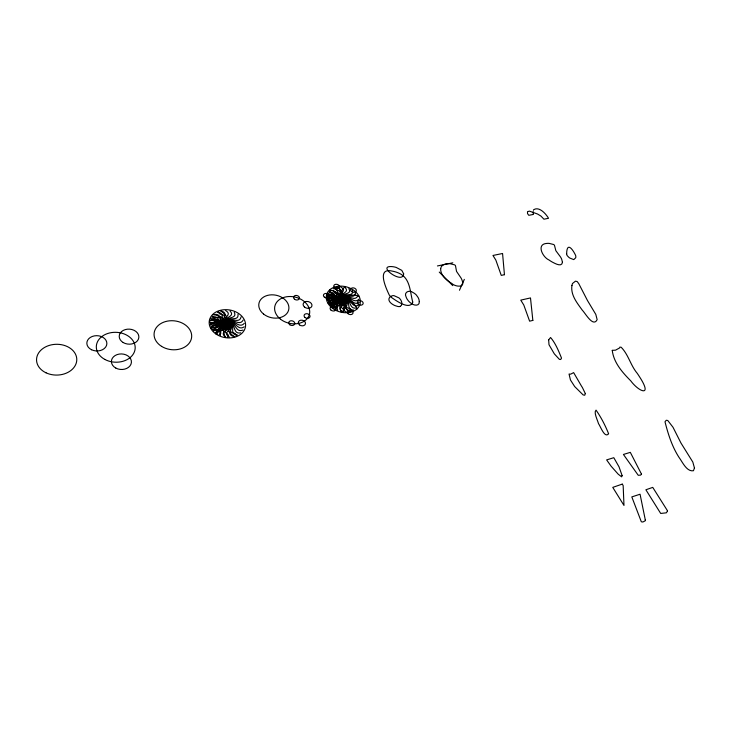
<?xml version="1.0" encoding="UTF-8"?>
<svg xmlns="http://www.w3.org/2000/svg" width="731" height="731" viewBox="0 0 731 731"><rect width="100%" height="100%" fill="white"/><g stroke="black" fill="none" stroke-linecap="round" stroke-linejoin="round"><path stroke-width="1.1" d="M533.228 211.679L533.255 212.767M352.488 290.509C354.005 298.211 341.761 291.568 343.058 298.23A14.099 10.472 16.5 0 0 343.342 299.308A14.236 10.627 15.2 0 1 343.625 300.386C344.904 307.102 332.541 300.432 334.04 308.263M238.014 314.248C239.028 322.462 226.418 315.408 227.222 322.526A14.867 11.349 10.3 0 0 227.442 323.669A15.049 11.504 8.6 0 1 227.661 324.811C228.428 331.993 215.691 324.902 216.678 333.254M355.522 293.021C354.371 300.578 344.52 291.715 343.415 298.257A14.127 10.508 16.6 0 0 343.342 299.308A14.209 10.59 15.1 0 1 343.268 300.368C342.126 306.947 332.185 298.029 330.979 305.686M459.461 290.234L464.331 279.37M241.066 316.907C239.412 324.884 229.223 315.646 227.606 322.545A14.894 11.394 10.3 0 0 227.442 323.669A15.022 11.458 8.6 0 1 227.268 324.792C225.605 331.737 215.316 322.444 213.598 330.531M357.733 295.982C354.297 302.735 346.969 292.546 343.771 298.349A14.154 10.554 16.6 0 0 343.342 299.308A14.181 10.545 15.1 0 1 342.912 300.267C339.668 306.097 332.285 295.854 328.776 302.68M243.195 320.032C239.302 327.186 231.645 316.523 227.981 322.645A14.922 11.44 10.2 0 0 227.442 323.669A14.985 11.413 8.7 0 1 226.893 324.692C223.174 330.851 215.453 320.123 211.487 327.342M358.976 299.171C353.795 304.772 348.888 293.798 344.1 298.504A14.181 10.59 16.5 0 0 343.342 299.308A14.154 10.508 15.2 0 1 342.583 300.112C337.759 304.827 332.824 293.816 327.579 299.454M244.273 323.422C238.644 329.425 233.527 317.784 228.319 322.81A14.958 11.486 10.1 0 0 227.442 323.669A14.949 11.367 8.8 0 1 226.555 324.527C221.301 329.562 216.157 317.875 210.464 323.915M399.921 306.499L401.447 305.357L401.803 302.798A10.115 7.474 18.4 0 0 401.228 300.843A9.265 6.853 18.4 0 0 398.98 297.901L393.927 295.626A4.724 3.481 18.4 0 0 392.401 295.726L390.656 296.448A7.109 5.254 18.5 0 0 389.586 297.398C387.403 300.039 390.491 303.21 392.794 304.471A11.961 8.799 18.6 0 0 395.06 305.622L397.426 306.371A5.3 3.92 18.7 0 0 399.939 306.545M359.168 302.378C352.726 306.691 350.25 295.251 344.374 298.723A14.209 10.636 16.4 0 0 343.342 299.308A14.127 10.462 15.3 0 1 342.309 299.893C336.406 303.374 333.939 291.916 327.461 296.229M244.2 326.83C237.292 331.536 234.889 319.246 228.593 323.038A14.985 11.532 9.9 0 0 227.442 323.669A14.922 11.321 9 0 1 226.281 324.299C219.958 328.091 217.573 315.774 210.61 320.489M437.44 265.947L452.818 262.804M341.295 299.482L337.777 300.386A7.465 5.583 15.8 0 0 337.028 300.77L333.409 303.063L329.654 302.716A10.892 8.105 15.3 0 1 328.283 302.168M225.221 323.86L221.356 324.847A7.886 6.049 9.3 0 0 220.524 325.258L216.44 327.716L212.419 327.378A11.513 8.763 8.8 0 1 210.994 326.803M334.771 300.34C331.755 299.902 333.327 304.352 330.348 303.904A7.036 5.254 15.1 0 1 329.325 303.913M242.994 330.046C235.117 333.354 235.821 320.808 228.794 323.303A15.022 11.568 9.7 0 0 227.442 323.669A14.885 11.285 9.2 0 1 226.08 324.034C219.053 326.538 219.784 313.992 211.908 317.3M358.272 305.394C350.962 308.363 351.145 296.749 344.575 298.979A14.236 10.663 16.3 0 0 343.342 299.308A14.099 10.435 15.4 0 1 342.108 299.646C335.538 301.876 335.757 290.262 328.429 293.232M328.767 300.45L328.466 300.468A2.074 1.553 15.1 0 0 327.78 300.633M217.737 326.163L215.682 326.008A6.378 4.861 8.8 0 1 214.567 325.734L213.306 325.286M210.08 320.315L212.027 320.416A24.397 18.832 8.4 0 1 222.315 322.874M334.506 301.601L332.587 301.446A6.031 4.496 15.3 0 1 331.527 301.181L330.321 300.752A3.829 2.869 15.1 0 0 328.767 300.441M326.958 296.064L328.767 296.165A23.063 17.389 15.3 0 1 338.526 298.531M218.459 322.124L217.847 322.097A21.528 16.621 8.8 0 0 217.244 322.069L216.029 322.106A4.496 3.445 8.8 0 0 214.978 322.316L211.36 323.203M334.88 297.809L334.314 297.773A20.367 15.333 15.6 0 0 333.738 297.745L332.623 297.773A4.258 3.18 15.4 0 0 331.664 297.974L328.365 298.787A3.171 2.357 15.1 0 1 327.287 298.138M240.709 332.843C232.129 334.606 236.387 322.444 228.904 323.595A15.049 11.595 9.5 0 0 227.442 323.669A14.858 11.267 9.4 0 1 225.98 323.732C218.487 324.902 222.809 312.795 214.247 314.549M356.353 308.007C348.422 309.588 351.666 298.266 344.694 299.253A14.254 10.691 16.1 0 0 343.342 299.308A14.081 10.408 15.6 0 1 341.989 299.363C335.026 300.368 338.316 289.092 330.403 290.655M332.048 294.895L339.952 297.974A49.534 37.848 14.9 0 1 342.757 299.262M333.245 288.681C341.532 288.654 334.807 298.796 341.962 299.089A14.063 10.389 15.8 0 0 343.342 299.308A14.273 10.709 15.9 0 1 344.721 299.536C351.885 299.847 345.206 310.072 353.539 310.045M217.472 312.429C227.03 312.749 217.801 323.038 225.97 323.44A14.839 11.248 9.6 0 0 227.442 323.669A15.068 11.605 9.3 0 1 228.904 323.897C237.082 324.317 227.889 334.707 237.511 335.017M342.026 298.815C334.46 296.905 345.608 289.613 336.763 287.429M223.905 322.27L215.663 319.045A12.582 9.64 8.6 0 0 210.528 318.762M350.012 311.342C341.075 309.158 352.205 301.748 344.657 299.801A14.273 10.718 15.7 0 0 343.342 299.308A14.053 10.389 16 0 1 342.026 298.824M221.356 311.086C230.795 313.654 218.012 320.946 226.062 323.157A14.83 11.248 9.8 0 0 227.442 323.669A15.077 11.605 9.1 0 1 228.812 324.18C236.881 326.41 224.079 333.839 233.609 336.424M340.71 286.991C348.897 291.285 335.163 294.959 342.181 298.586A14.053 10.389 16.1 0 0 343.342 299.308A14.273 10.709 15.5 0 1 344.502 300.03C351.538 303.685 337.731 307.477 346.019 311.826M225.641 310.593C234.075 315.463 218.98 318.817 226.254 322.91A14.821 11.257 10 0 0 227.442 323.669A15.086 11.595 8.9 0 1 228.629 324.427C235.912 328.548 220.725 332.02 229.269 336.964M439.249 272.078L452.763 285.62M344.831 287.384C351.191 293.012 336.964 293.551 342.419 298.403A14.063 10.408 16.3 0 0 343.342 299.308A14.264 10.691 15.4 0 1 344.264 300.213C349.729 305.11 335.392 305.722 341.825 311.443M230.037 310.986C236.314 317.263 221.127 317.3 226.519 322.709A14.83 11.276 10.1 0 0 227.442 323.669A15.077 11.577 8.7 0 1 228.355 324.628C233.756 330.092 218.441 330.193 224.792 336.58M343.972 300.331C347.581 306.453 333.528 303.063 337.74 310.227M348.851 288.581C353.018 295.626 339.102 292.217 342.72 298.285A14.081 10.435 16.4 0 0 343.342 299.308A14.254 10.663 15.2 0 1 343.972 300.331M234.258 312.228C238.059 319.886 223.567 315.966 226.857 322.581A14.839 11.312 10.2 0 0 227.442 323.669A15.068 11.541 8.6 0 1 228.026 324.756C231.298 331.426 216.659 327.525 220.497 335.319M329.699 289.814A13.816 10.207 15.8 0 0 343.342 299.308A14.008 10.517 16 0 1 357.075 308.866M327.552 302.625A13.898 10.325 15.2 0 0 343.342 299.308A13.926 10.398 16.5 0 1 358.939 296.028M341.322 312.256A13.999 10.472 15.3 0 0 343.342 299.308A13.825 10.243 16.4 0 1 345.324 286.607M223.905 322.27A52.468 41.009 7.5 0 1 226.82 323.623M226.318 324.628A13.661 10.426 8.6 0 1 225.45 327.241L224.518 328.53A8.315 6.351 8.9 0 1 223.86 329.16L217.125 332.696A38.186 28.811 7.8 0 1 216.093 333.153M222.992 326.483A12.18 9.284 8.6 0 1 221.036 328.082L218.149 329.242A7.136 5.455 8.8 0 1 217.08 329.389L215.718 329.407A11.129 8.48 8.8 0 1 212.319 328.786M220.881 329.507A18.613 14.172 8.3 0 1 215.316 332.413M213.443 330.924A8.068 6.223 8.7 0 1 216.741 330.33M210.391 324.171A12.719 9.786 8.7 0 1 219.994 324.473M211.35 323.23A3.344 2.549 8.6 0 1 210.263 322.526M213.306 325.295A4.048 3.107 8.5 0 0 211.661 324.966L211.341 324.993A2.193 1.672 8.5 0 0 210.583 325.176M345.8 305.357A7.794 5.821 16.4 0 0 346.028 306.243C346.622 309.094 350.761 307.468 351.346 310.282A7.063 5.3 16 0 1 351.52 311.095M344.073 300.039A16.639 12.418 16.8 0 0 343.561 302.305L344.438 306.682L347.81 310.419A17.032 12.674 16.7 0 0 350.058 311.927M341.733 305.046A7.813 5.848 16.2 0 0 341.377 305.841C340.171 308.427 344.995 308.592 343.78 311.132A7.072 5.309 15.6 0 1 343.415 311.854M343.552 300.176A16.722 12.537 16.6 0 0 341.605 301.757L339.586 305.549L340.354 309.834A17.115 12.792 16.6 0 0 341.487 311.927M338.106 303.191A7.831 5.866 15.9 0 0 337.247 303.676C334.524 304.891 338.782 307.623 336.077 308.793A7.063 5.291 15.3 0 1 335.273 309.213M342.985 300.075A16.795 12.619 16.2 0 0 340.116 300.551L335.757 302.735L333.692 306.417A17.178 12.884 16.3 0 0 333.409 308.509M334.771 300.34A7.831 5.866 15.6 0 1 335.885 300.295M342.51 299.765A16.822 12.646 15.7 0 0 339.495 299.006L333.976 299.016L329.644 301.09A17.224 12.939 15.9 0 0 328.027 302.625M335.675 297.142A7.822 5.848 15.3 0 0 334.597 296.74C332.02 295.196 330.686 299.335 328.146 297.809A7.008 5.208 15.1 0 1 327.168 297.407M342.254 299.344A16.804 12.61 15.2 0 0 339.906 297.554L334.707 295.388L329.306 295.324A17.233 12.93 15.5 0 0 326.803 295.891M337.521 294.593A7.803 5.811 15.2 0 0 336.763 293.853C334.926 291.523 331.837 294.456 330.019 292.153A6.981 5.172 15.4 0 1 329.361 291.468M342.3 298.906A16.749 12.518 15 0 0 341.231 296.576L337.749 292.829L332.715 290.664A17.197 12.866 15.2 0 0 330.001 290.134M340.911 293.305A7.776 5.775 15.3 0 0 340.683 292.427C340.089 289.622 336.004 291.23 335.428 288.462A6.963 5.144 15.7 0 1 335.264 287.667M342.62 298.577A16.676 12.39 15 0 0 343.122 296.329L342.263 292.007L338.928 288.343A17.133 12.765 15 0 0 336.726 286.863M327.26 294.602A11.906 8.909 15.2 0 1 332.057 294.849M342.364 300.213A12.92 9.64 15.1 0 1 341.752 302.661L340.984 303.868A7.867 5.866 15.4 0 1 340.408 304.452L334.423 307.742A36.084 26.681 14.2 0 1 333.482 308.171M339.422 301.94A11.522 8.58 15.1 0 1 337.713 303.429L335.109 304.498A6.753 5.035 15.3 0 1 334.131 304.635L332.861 304.644A10.526 7.84 15.3 0 1 329.663 304.032M337.667 304.763A17.599 13.103 14.8 0 1 332.715 307.468M330.869 306.061A7.63 5.738 15.5 0 1 333.884 305.521M327.534 299.692A12.034 9.037 15.4 0 1 336.479 300.021M533.219 212.767A9.265 5.026 81 0 0 533.411 214.43L528.787 215.316L527.526 213.598L527.517 211.652L529.463 211.131L537.513 214L540.958 216.102L543.919 219.19L548.542 218.295C545.947 213.836 539.14 206.069 533.621 209.751A2.951 1.544 81.2 0 0 533.411 210.272M230.164 329.983A8.215 6.305 10 0 0 230.429 330.924C231.124 333.939 235.483 331.901 236.159 334.88A7.456 5.747 9.4 0 1 236.369 335.739M228.227 324.4A17.535 13.441 10.4 0 0 227.725 326.867L228.739 331.49L232.403 335.273A17.946 13.734 10.4 0 0 234.825 336.735M225.833 329.928A8.242 6.341 9.7 0 0 225.459 330.805C224.198 333.601 229.397 333.564 228.127 336.315A7.474 5.747 9 0 1 227.752 337.11M227.679 324.582A17.626 13.578 10.1 0 0 225.632 326.41L223.549 330.613L224.444 335.163A18.037 13.852 10.2 0 0 225.696 337.32M221.932 328.182A8.269 6.36 9.3 0 0 221.027 328.758C218.149 330.174 222.727 332.97 219.876 334.341A7.465 5.729 8.6 0 1 219.017 334.844M227.067 324.509A17.718 13.67 9.6 0 0 224.024 325.213L219.419 327.853L217.281 331.947A18.12 13.962 9.8 0 0 217.016 334.213M219.51 325.231A8.279 6.36 9 0 0 218.322 325.359C215.088 325.094 216.869 329.754 213.671 329.48A7.447 5.693 8.5 0 1 212.575 329.562M226.555 324.217A17.772 13.706 9 0 0 223.33 323.605L217.445 323.988L212.876 326.51A18.184 14.017 9.3 0 0 211.177 328.265M219.227 321.868A8.269 6.332 8.7 0 0 218.076 321.512C215.225 320.05 214.028 324.537 211.204 323.093A7.411 5.638 8.7 0 1 210.162 322.727M226.281 323.778A17.772 13.661 8.6 0 0 223.741 322.024L218.167 320.05L212.401 320.342A18.211 14.008 8.8 0 0 209.742 321.128M221.146 319.008A8.242 6.296 8.7 0 0 220.333 318.259C218.258 315.883 215.152 319.255 213.105 316.907A7.383 5.592 9 0 1 212.392 316.203M226.318 323.303A17.727 13.56 8.4 0 0 225.139 320.882L221.356 317.099L215.956 315.116A18.184 13.944 8.5 0 0 213.05 314.732M224.737 317.4A8.215 6.25 8.9 0 0 224.472 316.468C223.787 313.498 219.483 315.5 218.807 312.576A7.347 5.565 9.4 0 1 218.615 311.735M226.647 322.928A17.645 13.423 8.5 0 0 227.158 320.48L226.153 315.92L222.535 312.21A18.12 13.825 8.5 0 0 220.159 310.776M585.321 393.57L584.727 395.224L583.137 394.932L574.703 386.58L570.454 379.992L569.047 374.034L570.655 374.162L573.643 372.618L581.501 386.132A42.27 31.616 27.9 0 1 582.479 387.686L585.321 393.57M419.292 301.565C419.777 306.591 413.582 305.549 411.124 303.283A11.778 8.635 19.5 0 1 408.41 300.898L407.286 299.39A14.593 10.673 19.6 0 1 406.134 297.033C403.439 292.044 409.579 289.567 413.061 292.555A10.335 7.602 19.1 0 1 414.696 293.57A10.088 7.411 19.1 0 1 416.405 295.096L418.086 297.48A14.519 10.691 19 0 1 419.064 299.984L419.292 301.565M612.249 350.35C613.684 362.585 622.364 372.445 630.734 380.814C639.113 392.172 653.185 397.545 639.223 376.328A84.092 62.172 28.8 0 0 637.222 373.303C630.551 365.427 628.468 354.599 621.176 347.252L619.87 347.106L619.632 347.91L615.539 350.167L612.249 350.35M562.45 262.292C561.819 267.537 554.719 263.315 552.097 261.963A25.841 17.443 24.3 0 1 548.954 259.953C542.713 257.358 535.96 244.044 546.788 243.423A14.437 9.832 24.1 0 1 549.2 243.396L553.605 244.501A2.321 1.572 23.9 0 1 554.482 245.342L555.834 250.678L560.458 256.892A18.64 12.783 23.9 0 1 561.719 259.313L562.45 262.292M566.644 253.785L567.064 255.466L568.654 257.157A11.047 7.447 24.8 0 0 569.805 258.043L573.762 259.624L575.699 257.769A8.333 5.638 24.6 0 0 575.818 256.544L575.79 256.234A7.328 4.962 24.6 0 0 575.589 255.329C572.611 249.061 566.872 241.55 566.644 253.785M571.925 285.538C570.491 295.032 577.143 303.018 582.324 310.218C585.412 313.288 593.188 327.716 597.154 319.657L595.802 314.394L587.486 300.551L578.751 283.601L577.17 281.554L575.443 281.17L572.455 283.546L571.925 285.538M403.649 273.805L403.558 274.573A7.365 5.327 18.2 0 1 402.882 275.998C399.263 281.819 378.165 266.194 391.03 266.55A15.013 10.91 18.1 0 1 396.175 267.418L401.767 270.351L403.649 273.805M622.118 475.598L621.661 476.859L618.216 474.2L611.116 466.204L606.629 459.9L613.802 457.697L619.02 466.826L622.118 475.598M548.661 339.906L548.999 344.73L554.345 353.886L559.398 359.36L560.677 359.506L561.518 358.126C558.712 351.099 555.377 342.976 550.553 337.503L548.661 339.906M440.674 268.615C440.336 273.942 444.466 278.273 448.432 281.243A26.846 19.024 21.1 0 0 451.648 283.354C455.194 286.881 465.528 288.215 462.156 280.494A19.39 13.953 20.5 0 0 460.996 277.935L456.528 271.384L455.495 265.728A2.412 1.718 20.6 0 0 454.627 264.85L449.994 263.708A15.004 10.727 20.7 0 0 447.409 263.745C444.521 263.9 440.967 265.316 440.674 268.615M412.759 302.113C409.707 310.574 395.983 300.596 391.496 297.471A16.703 12.217 18.7 0 1 389.23 294.968C386.041 288.224 376.109 266.916 392.574 271.192A20.313 14.858 18.1 0 1 394.859 271.704A18.467 13.496 18.1 0 1 401.319 274.436C410.484 280.247 410.128 292.729 412.759 302.113M645.29 519.878L645.217 520.801L642.869 522.016L641.325 521.788L631.812 496.906L640.064 494.229L645.29 519.878M667.513 510.814L666.453 512.797L660.696 513.454L645.884 489.779L652.746 487.385L667.513 510.814M694.45 467.986L693.427 470.773C686.628 471.797 682.635 462.275 679.09 457.505C672.072 446.65 668.152 434.214 665 421.787L666.261 420.252L667.778 420.508L673.004 427.251L680.981 443.059L692.824 462.065L694.45 467.986M608.594 433.702C604.784 438.838 600.434 426.21 598.525 423.678C597.529 420.042 593.417 412.229 596.039 410.128C601.083 417.246 605.314 425.57 608.594 433.702M641.526 474.209L640.53 475.123L638.245 475.296L623.424 454.454L630.323 452.37L641.526 474.209M622.264 484.114L612.761 487.376L623.982 505.441L623.159 485.567L622.264 484.114M532.853 320.397L529.619 321.165L523.789 305.01L520.755 300.13L530.487 297.928L532.853 320.397M504.445 274.71L501.256 275.395L495.846 260.099L492.968 255.466L502.562 253.493L504.445 274.71M91.539 349.738A10.015 7.648 1.8 0 0 106.863 343.744A10.015 7.648 1.8 0 0 92.179 336.498A10.015 7.648 1.8 0 0 91.539 349.738M123.164 342.528A9.832 7.52 3.7 0 0 138.799 337.786A9.832 7.52 3.7 0 0 125.147 329.635A9.832 7.52 3.7 0 0 123.164 342.528M115.781 368.049A10.024 7.785 2.6 0 0 131.406 362.466A10.024 7.785 2.6 0 0 117.051 354.626A10.024 7.785 2.6 0 0 115.781 368.049M161.597 346.375A18.86 14.483 6.2 0 0 191.559 337.804A18.86 14.483 6.2 0 0 165.489 321.576A18.86 14.483 6.2 0 0 161.597 346.375M215.809 333.903A18.339 14.017 9.4 0 0 245.369 327.314A18.339 14.017 9.4 0 0 220.954 310.172A18.339 14.017 9.4 0 0 215.809 333.903M324.39 297.151A2.97 2.211 14.9 0 0 329.215 296.503A2.97 2.211 14.9 0 0 325.45 293.469A2.97 2.211 14.9 0 0 324.39 297.151M331.015 310.136A2.988 2.248 15.4 0 0 335.904 309.551A2.988 2.248 15.4 0 0 332.185 306.426A2.988 2.248 15.4 0 0 331.015 310.136M334.615 287.831A2.942 2.175 15.4 0 0 339.449 287.393A2.942 2.175 15.4 0 0 335.867 284.277A2.942 2.175 15.4 0 0 334.615 287.831M351.52 291.468A2.933 2.166 16.3 0 0 356.28 290.929A2.933 2.166 16.3 0 0 352.598 287.868A2.933 2.166 16.3 0 0 351.52 291.468M358.217 304.224A2.961 2.202 16.8 0 0 363.079 303.84A2.961 2.202 16.8 0 0 359.524 300.642A2.961 2.202 16.8 0 0 358.217 304.224M348.102 313.7A2.988 2.239 16.3 0 0 352.982 313.206A2.988 2.239 16.3 0 0 349.327 310.017A2.988 2.239 16.3 0 0 348.102 313.7M331.408 307.431A17.37 12.939 15.9 0 0 359.862 304.635A17.37 12.939 15.9 0 0 338.617 286.205A17.37 12.939 15.9 0 0 331.408 307.431M280.503 319.191A17.772 13.423 13.2 0 0 309.377 314.568A17.772 13.423 13.2 0 0 286.598 296.759A17.772 13.423 13.2 0 0 280.503 319.191M305.037 317.528A3.034 2.294 14 0 0 309.981 316.834A3.034 2.294 14 0 0 306.17 313.718A3.034 2.294 14 0 0 305.037 317.528M294.529 299.217A3.006 2.248 13.4 0 0 299.408 298.467A3.006 2.248 13.4 0 0 295.562 295.461A3.006 2.248 13.4 0 0 294.529 299.217M289.787 324.738A3.061 2.33 13.2 0 0 294.721 323.833A3.061 2.33 13.2 0 0 290.728 320.808A3.061 2.33 13.2 0 0 289.787 324.738M263.516 314.001A15.223 11.477 12.1 0 0 288.517 310.465A15.223 11.477 12.1 0 0 269.492 294.995A15.223 11.477 12.1 0 0 263.516 314.001M304.462 307.029A4.514 3.39 14 0 0 311.872 306.161A4.514 3.39 14 0 0 306.316 301.455A4.514 3.39 14 0 0 304.462 307.029M299.491 324.884A3.655 2.787 13.7 0 0 305.421 323.906A3.655 2.787 13.7 0 0 300.724 320.215A3.655 2.787 13.7 0 0 299.491 324.884M104.771 359.396A19.454 14.949 2.7 0 0 135.134 348.778A19.454 14.949 2.7 0 0 107.347 333.619A19.454 14.949 2.7 0 0 104.771 359.396M46.026 372.81A20.121 15.397 -0.7 0 0 76.773 360.1A20.121 15.397 -0.7 0 0 47.195 346.147A20.121 15.397 -0.7 0 0 46.026 372.81"/></g></svg>
